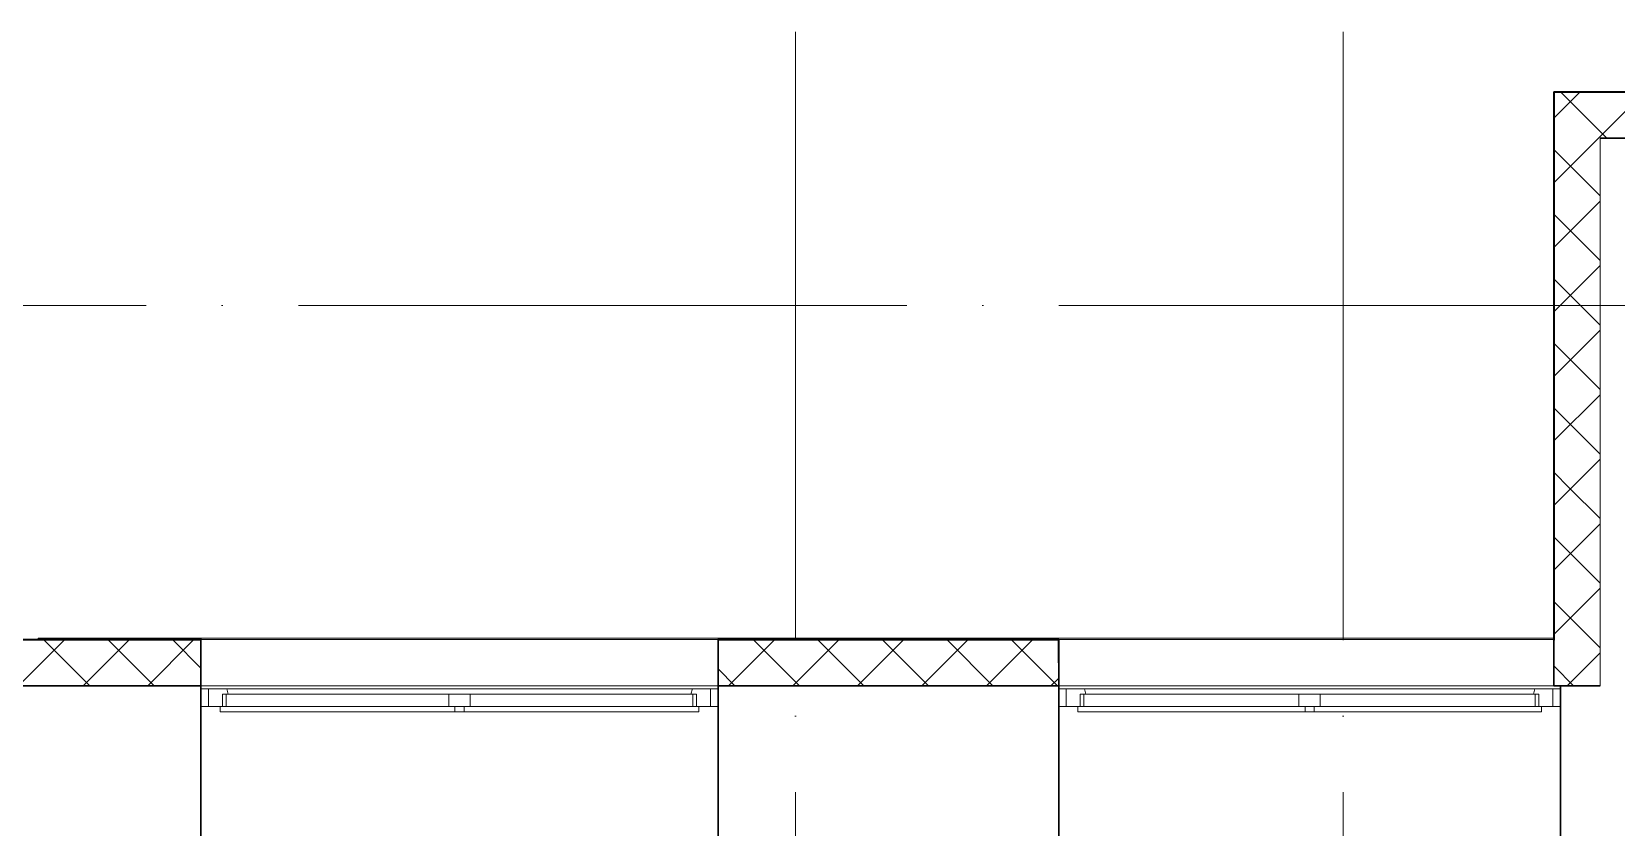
# Model space of a CAD drawing. Header units: millimetres. Extents: x -586848 to 520591, y -385801 to 675781.
# Drawn here: x 114362 to 119572, y 628956 to 631571 of the extents above; entities that cross this region are included whole.
import ezdxf

# ---------------------------------------------------------------- set-up
doc = ezdxf.new("R2010")
doc.units = ezdxf.units.MM
doc.linetypes.add('ADSK_Линия сетки', pattern=[25, 20, -2.5, 0, -2.5])
for name, color, linetype, lineweight in [('_ Окна', 7, 'Continuous', 9), ('Окна', 252, 'Continuous', 9), ('Оси', 252, 'Continuous', 9), ('Стены внутренние', 7, 'Continuous', 18), ('Стены наружные', 7, 'Continuous', 18), ('Стены штриховка', 7, 'Continuous', 9)]:
    doc.layers.add(name, color=color, linetype=linetype, lineweight=lineweight)

# ---------------------------------------------------------------- blocks, each defined once
blk = doc.blocks.new('2 этаж')
at = {"layer": '_ Окна', "color": 251, "true_color": 0x636466}
for p, q in [((115746, -3299.3), (115721, -3299.3)), ((115746, -3357.3), (115746, -3299.3)), ((117421, -3299.3), (117396, -3299.3)), ((117396, -3299.3), (117396, -3357.3)), ((118566, -3299.3), (118541, -3299.3)), ((118566, -3357.3), (118566, -3299.3)), ((120191, -3299.3), (120166, -3299.3)), ((120166, -3299.3), (120166, -3357.3)), ((115721, -3357.3), (115746, -3357.3)), ((117396, -3357.3), (117421, -3357.3)), ((118541, -3357.3), (118566, -3357.3)), ((120166, -3357.3), (120191, -3357.3))]:
    blk.add_line(p, q, dxfattribs=at)
at = {"layer": '_ Окна', "color": 251, "lineweight": 18, "true_color": 0x636466}
for p, q in [((115805.5, -3299.3), (115746, -3299.3)), ((115746, -3299.3), (115746, -3357.3)), ((115792, -3357.3), (115792, -3316.3)), ((115792, -3316.3), (115804, -3316.3)), ((115810, -3316.3), (115805.5, -3299.3)), ((117336.6, -3299.3), (117332, -3316.3)), ((117396, -3299.3), (117336.6, -3299.3)), ((117338, -3316.3), (117350, -3316.3)), ((117350, -3316.3), (117350, -3357.3)), ((117396, -3357.3), (117396, -3299.3)), ((118625.5, -3299.3), (118566, -3299.3)), ((118566, -3299.3), (118566, -3357.3)), ((118612, -3357.3), (118612, -3316.3)), ((118612, -3316.3), (118624, -3316.3)), ((118630, -3316.3), (118625.5, -3299.3)), ((120106.6, -3299.3), (120102, -3316.3)), ((120166, -3299.3), (120106.6, -3299.3)), ((120108, -3316.3), (120120, -3316.3)), ((120120, -3316.3), (120120, -3357.3)), ((120166, -3357.3), (120166, -3299.3)), ((115746, -3357.3), (115784, -3357.3)), ((117358, -3357.3), (117396, -3357.3)), ((118566, -3357.3), (118604, -3357.3)), ((120128, -3357.3), (120166, -3357.3))]:
    blk.add_line(p, q, dxfattribs=at)
at = {"layer": 'Окна', "color": 251, "true_color": 0x636466}
for p, q in [((115804, -3316.3), (116536, -3316.3)), ((115804, -3357.3), (115804, -3316.3)), ((117336.6, -3299.3), (115805.5, -3299.3)), ((116536, -3316.3), (116606, -3316.3)), ((116536, -3316.3), (116536, -3357.3)), ((116606, -3316.3), (117338, -3316.3)), ((116606, -3357.3), (116606, -3316.3)), ((117338, -3316.3), (117338, -3357.3)), ((118624, -3316.3), (119331, -3316.3)), ((118624, -3357.3), (118624, -3316.3)), ((120106.6, -3299.3), (118625.5, -3299.3)), ((119331, -3316.3), (119401, -3316.3)), ((119331, -3316.3), (119331, -3357.3)), ((119401, -3316.3), (120108, -3316.3)), ((119401, -3357.3), (119401, -3316.3)), ((120108, -3316.3), (120108, -3357.3)), ((115784, -3357.3), (116556, -3357.3)), ((115784, -3374.3), (115784, -3357.3)), ((116556, -3374.3), (115784, -3374.3)), ((116556, -3357.3), (116586, -3357.3)), ((116556, -3357.3), (116556, -3374.3)), ((116586, -3374.3), (116556, -3374.3)), ((116586, -3357.3), (117358, -3357.3)), ((116586, -3374.3), (116586, -3357.3)), ((117358, -3374.3), (116586, -3374.3)), ((117358, -3357.3), (117358, -3374.3)), ((118604, -3357.3), (119351, -3357.3)), ((118604, -3374.3), (118604, -3357.3)), ((119351, -3374.3), (118604, -3374.3)), ((119351, -3357.3), (119381, -3357.3)), ((119351, -3357.3), (119351, -3374.3)), ((119381, -3374.3), (119351, -3374.3)), ((119381, -3357.3), (120128, -3357.3)), ((119381, -3374.3), (119381, -3357.3)), ((120128, -3374.3), (119381, -3374.3)), ((120128, -3357.3), (120128, -3374.3))]:
    blk.add_line(p, q, dxfattribs=at)
at = {"layer": 'Оси', "color": 251, "linetype": 'ADSK_Линия сетки', "ltscale": 100, "true_color": 0x636466}
for p, q in [((117676, -1139.3), (117676, -32265.4)), ((119476, -1139.3), (119476, -32265.4)), ((170543.3, -2039.3), (93565.9, -2039.3))]:
    blk.add_line(p, q, dxfattribs=at)
at = {"layer": 'Стены внутренние', "color": 251, "lineweight": 30, "true_color": 0x636466}
for p, q in [((120169, -1337.3), (121626, -1337.3)), ((120169, -1337.3), (120169, -3289.3)), ((121626, -1489.3), (120321, -1489.3)), ((115721, -3137.3), (114701, -3137.3)), ((115721, -3289.3), (115721, -3137.3)), ((118541, -3137.3), (117421, -3137.3)), ((117421, -3137.3), (117421, -3289.3)), ((118541, -3289.3), (118541, -3137.3)), ((115721, -3289.3), (114701, -3289.3)), ((114701, -3289.3), (115721, -3289.3)), ((115721, -3839.3), (115721, -3289.3)), ((118541, -3289.3), (117421, -3289.3)), ((117421, -3289.3), (117421, -3839.3)), ((117421, -3289.3), (118541, -3289.3)), ((118541, -3839.3), (118541, -3289.3)), ((120169, -3289.3), (120321, -3289.3)), ((120321, -3289.3), (120191, -3289.3)), ((120191, -3289.3), (120191, -3839.3))]:
    blk.add_line(p, q, dxfattribs=at)
at = {"layer": 'Стены внутренние', "color": 251, "linetype": 'Continuous', "lineweight": 9, "true_color": 0x636466}
for p, q in [((120171.4, -1337.3), (120171, -1338)), ((120171, -1421.8), (120253.5, -1339.3)), ((120343.3, -1489.3), (120193.3, -1339.3)), ((120315.7, -1489.3), (120465.7, -1339.3)), ((120171, -1633.9), (120315.7, -1489.3)), ((120321, -1679.1), (120171, -1529.1)), ((120171, -1846), (120321, -1696)), ((120321, -1891.2), (120171, -1741.2)), ((120171, -2058.2), (120321, -1908.2)), ((120321, -2103.4), (120171, -1953.4)), ((120171, -2270.3), (120321, -2120.3)), ((120321, -2315.5), (120171, -2165.5)), ((120171, -2482.4), (120321, -2332.4)), ((120170.4, -2355.1), (120169, -2357.4)), ((120321, -2527.6), (120171, -2377.6)), ((120228.3, -2637.3), (120321, -2544.6)), ((120218.5, -2637.3), (120171, -2589.8)), ((120171, -2694.6), (120228.3, -2637.3)), ((120321, -2739.8), (120218.5, -2637.3)), ((120171, -2762.7), (120169, -2759.2)), ((120171, -2906.7), (120321, -2756.7)), ((120321, -2951.9), (120171, -2801.9)), ((120171, -3118.8), (120321, -2968.8)), ((120321, -3164), (120171, -3014)), ((115121.5, -3289.3), (115271.5, -3139.3)), ((115355.1, -3289.3), (115205.1, -3139.3)), ((115333.7, -3289.3), (115483.7, -3139.3)), ((115567.2, -3289.3), (115417.2, -3139.3)), ((115545.8, -3289.3), (115695.8, -3139.3)), ((115721, -3230.9), (115629.3, -3139.3)), ((117455, -3289.3), (117605, -3139.3)), ((117688.5, -3289.3), (117538.5, -3139.3)), ((117667.1, -3289.3), (117817.1, -3139.3)), ((117690.1, -3139.3), (117689, -3137.3)), ((117900.6, -3289.3), (117750.6, -3139.3)), ((117879.3, -3289.3), (118029.3, -3139.3)), ((118112.8, -3289.3), (117962.8, -3139.3)), ((118091.4, -3289.3), (118241.4, -3139.3)), ((118324.9, -3289.3), (118174.9, -3139.3)), ((118303.5, -3289.3), (118453.5, -3139.3)), ((118537, -3289.3), (118387, -3139.3)), ((120171, -3226.2), (120169, -3224.2)), ((120234.1, -3289.3), (120171, -3226.2)), ((120212.7, -3289.3), (120321, -3181)), ((117476.4, -3289.3), (117421, -3233.9)), ((118515.7, -3289.3), (118541, -3263.9))]:
    blk.add_line(p, q, dxfattribs=at)
at = {"layer": 'Стены внутренние', "color": 251, "true_color": 0x636466}
for p, q in [((120321, -3289.3), (120321, -1489.3)), ((118541, -3137.3), (120169, -3137.3)), ((117421, -3289.3), (115721, -3289.3)), ((118541, -3289.3), (120169, -3289.3)), ((120169, -3289.3), (118541, -3289.3))]:
    blk.add_line(p, q, dxfattribs=at)
at = {"layer": 'Стены наружные', "color": 251, "true_color": 0x636466}
for p, q in [((115186, -3132.3), (120169, -3132.3)), ((115186, -3137.3), (115186, -3132.3)), ((115211, -3137.3), (115211, -3132.3)), ((115721.1, -3137.3), (115721.1, -3132.3)), ((117421, -3137.3), (115721.1, -3137.3)), ((117421, -3137.3), (117421, -3132.3)), ((118001, -3132.3), (118001, -3137.3))]:
    blk.add_line(p, q, dxfattribs=at)
at = {"layer": 'Стены штриховка', "color": 251, "true_color": 0x636466}
for p, q in [((120169, -1339.3), (121624, -1339.3)), ((120171, -3139.3), (120171, -1337.3)), ((115719, -3139.3), (114703, -3139.3)), ((115719, -3213.3), (115719, -3139.3)), ((118539, -3139.3), (117423, -3139.3)), ((117423, -3139.3), (117423, -3213.3)), ((118539, -3213.3), (118539, -3139.3)), ((120171, -3139.3), (120169, -3139.3)), ((115719, -3213.3), (115721, -3213.3)), ((117421, -3213.3), (117423, -3213.3)), ((118539, -3213.3), (118541, -3213.3))]:
    blk.add_line(p, q, dxfattribs=at)

msp = doc.modelspace()

# ---------------------------------------------------------------- block references
msp.add_blockref('2 этаж', (-802.7, 632710.4))

doc.saveas('drawing.dxf')
